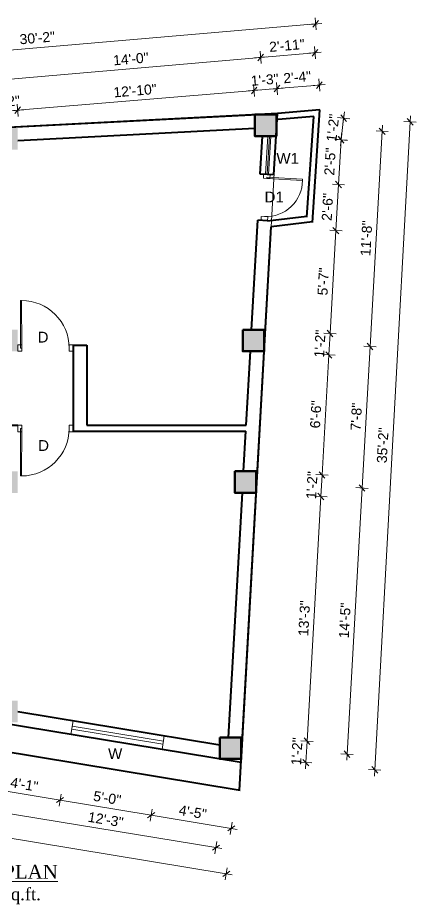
# Model space of a CAD drawing. Header units: inches. Extents: x -14619 to 1971361, y -855114 to -978.
# Drawn here: x 23099 to 23358, y -5102 to -4525 of the extents above; entities that cross this region are included whole.
import ezdxf

# ---------------------------------------------------------------- set-up
doc = ezdxf.new("R2010")
doc.units = ezdxf.units.IN
doc.header["$LTSCALE"] = 0.5
doc.header["$MEASUREMENT"] = 0
doc.header["$PDMODE"] = 66
for name, color, linetype, lineweight in [('COLUMN', 8, 'Continuous', 50), ('DIM', 180, 'Continuous', 5), ('HACTH', 8, 'Continuous', 5), ('TEXT', 220, 'Continuous', 9), ('Toilet', 7, 'Continuous', 25), ('wall', 20, 'Continuous', 40), ('Win frame', 132, 'Continuous', 15), ('window', 6, 'Continuous', 13)]:
    doc.layers.add(name, color=color, linetype=linetype, lineweight=lineweight)
doc.styles.add('arial', font='arial.ttf')
doc.dimstyles.new('1 96', dxfattribs={"dimtxt": 6.5, "dimasz": 4, "dimexe": 0, "dimexo": 0, "dimgap": 3, "dimtad": 1, "dimdec": 0, "dimzin": 11, "dimdsep": 46, "dimlunit": 3, "dimtxsty": 'arial', "dimblk": 'oblique', "dimcen": 4, "dimse1": 1, "dimse2": 1, "dimclrd": 256, "dimclre": 256, "dimclrt": 256, "dimadec": 0, "dimazin": 0, "dimtfac": 1, "dimtdec": 0, "dimtix": 1, "dimtmove": 0, "dimatfit": 3, "dimldrblk": 'Arrow2', "dimfxl": 1, "dimtolj": 1, "dimtzin": 0, "dimlwd": -1, "dimlwe": 9, "dimarcsym": 0})

# ---------------------------------------------------------------- blocks, each defined once
blk = doc.blocks.new('door')
at = {"layer": 'window', "ltscale": 0.002}
for p, q in [((-100562.66, -53980.34), (-100562.65, -53949.5)), ((-100561.8, -53949.5), (-100562.65, -53949.5)), ((-100561.81, -53980.35), (-100561.8, -53949.5)), ((-100561.81, -53980.35), (-100562.66, -53980.35))]:
    blk.add_line(p, q, dxfattribs=at)
for points in [[(-100596.09, -53982.49), (-100593.52, -53982.49), (-100593.52, -53978.2), (-100596.09, -53978.2)], [(-100560.09, -53982.49), (-100562.66, -53982.49), (-100562.66, -53978.2), (-100560.09, -53978.2)]]:
    blk.add_lwpolyline(points, close=True, dxfattribs=at)
blk.add_arc((-100562.66, -53980.36), 30.86, 89.97932, 179.97932, dxfattribs=at)
blk = doc.blocks.new('oblique')
at = {"lineweight": 9}
for p, q in [((1, 0), (-1, 0)), ((-0.5, -0.5), (0.5, 0.5)), ((0, 1), (0, -1))]:
    blk.add_line(p, q, dxfattribs=at)
blk = doc.blocks.new('*D1140')
at = {"layer": 'Defpoints', "color": 0, "transparency": 16777216}
for p in [(23085.35, -4983.27), (23133.91, -4991.28), (23126.88, -5033.91)]:
    blk.add_point(p, dxfattribs=at)
at = {"layer": 'DIM', "transparency": 16777216}
blk.add_line((23078.32, -5025.9), (23126.88, -5033.91), dxfattribs=at)
at = {"layer": 'DIM', "transparency": 16777216, "xscale": 4, "yscale": 4, "zscale": 4}
for p, rotation in [((23078.32, -5025.9), 170.6334039608077), ((23126.88, -5033.91), 350.6334039608077)]:
    blk.add_blockref('oblique', p, dxfattribs=dict(at, rotation=rotation))
at = {"layer": 'DIM', "transparency": 16777216, "insert": (23103.62, -5023.73), "char_height": 6.5, "attachment_point": 5, "rotation": 350.6334, "style": 'arial'}
blk.add_mtext('\\A1;4\'-1"', dxfattribs=at)
blk = doc.blocks.new('_Oblique')
at = {"color": 0, "linetype": 'ByBlock', "lineweight": -2}
blk.add_line((-0.5, -0.5), (0.5, 0.5), dxfattribs=at)
blk = doc.blocks.new('Arrow2')
for p, q in [((-4.1, 0.75), (-3.08, 0)), ((0, 0), (-4.1, 0.75)), ((-3.08, 0), (-4.1, -0.75)), ((-4.1, -0.75), (0, 0))]:
    blk.add_line(p, q)
blk.add_solid([(-4.1, 0.75), (0, 0), (-3.08, 0), (-4.1, -0.75)])
blk = doc.blocks.new('*D1141')
at = {"layer": 'Defpoints', "color": 0, "transparency": 16777216}
for p in [(23133.91, -4991.28), (23193.11, -5001.04), (23186.08, -5043.68)]:
    blk.add_point(p, dxfattribs=at)
at = {"layer": 'DIM', "transparency": 16777216}
blk.add_line((23126.88, -5033.91), (23186.08, -5043.68), dxfattribs=at)
at = {"layer": 'DIM', "transparency": 16777216, "xscale": 4, "yscale": 4, "zscale": 4}
for p, rotation in [((23126.88, -5033.91), 170.6334039608077), ((23186.08, -5043.68), 350.6334039608077)]:
    blk.add_blockref('oblique', p, dxfattribs=dict(at, rotation=rotation))
at = {"layer": 'DIM', "transparency": 16777216, "insert": (23157.51, -5032.56), "char_height": 6.5, "attachment_point": 5, "rotation": 350.6334, "style": 'arial'}
blk.add_mtext('\\A1;5\'-0"', dxfattribs=at)
blk = doc.blocks.new('*D1142')
at = {"layer": 'Defpoints', "color": 0, "transparency": 16777216}
for p in [(23193.11, -5001.04), (23244.13, -5015.58), (23238.08, -5052.26)]:
    blk.add_point(p, dxfattribs=at)
at = {"layer": 'DIM', "transparency": 16777216}
blk.add_line((23186.08, -5043.68), (23238.08, -5052.26), dxfattribs=at)
at = {"layer": 'DIM', "transparency": 16777216, "xscale": 4, "yscale": 4, "zscale": 4}
for p, rotation in [((23186.08, -5043.68), 170.6334039608077), ((23238.08, -5052.26), 350.6334039608077)]:
    blk.add_blockref('oblique', p, dxfattribs=dict(at, rotation=rotation))
at = {"layer": 'DIM', "transparency": 16777216, "insert": (23213.1, -5041.75), "char_height": 6.5, "attachment_point": 5, "rotation": 350.6334, "style": 'arial'}
blk.add_mtext('\\A1;4\'-5"', dxfattribs=at)
blk = doc.blocks.new('*D1143')
at = {"layer": 'Defpoints', "color": 0, "transparency": 16777216}
for p in [(23092.35, -4983.27), (23237.6, -5007.17), (23082.87, -5040.87)]:
    blk.add_point(p, dxfattribs=at)
at = {"layer": 'DIM', "transparency": 16777216}
blk.add_line((23228.12, -5064.77), (23082.87, -5040.87), dxfattribs=at)
at = {"layer": 'DIM', "transparency": 16777216, "xscale": 4, "yscale": 4, "zscale": 4}
for p, rotation in [((23082.87, -5040.87), 170.6544011370747), ((23228.12, -5064.77), 350.6544011370747)]:
    blk.add_blockref('oblique', p, dxfattribs=dict(at, rotation=rotation))
at = {"layer": 'DIM', "transparency": 16777216, "insert": (23156.52, -5046.59), "char_height": 6.5, "attachment_point": 5, "rotation": 350.6544, "style": 'arial'}
blk.add_mtext('\\A1;12\'-3"', dxfattribs=at)
blk = doc.blocks.new('*D1146')
at = {"layer": 'Defpoints', "color": 0, "transparency": 16777216}
for p in [(22907.45, -4972.08), (22898.5, -5026.32), (23243.79, -5027.56)]:
    blk.add_point(p, dxfattribs=at)
at = {"layer": 'DIM', "transparency": 16777216}
blk.add_line((23234.84, -5081.8), (22898.5, -5026.32), dxfattribs=at)
at = {"layer": 'DIM', "transparency": 16777216, "xscale": 4, "yscale": 4, "zscale": 4}
for p, rotation in [((22898.5, -5026.32), 170.6334039608231), ((23234.84, -5081.8), 350.6334039608232)]:
    blk.add_blockref('oblique', p, dxfattribs=dict(at, rotation=rotation))
at = {"layer": 'DIM', "transparency": 16777216, "insert": (23067.7, -5047.82), "char_height": 6.5, "attachment_point": 5, "rotation": 350.6334, "style": 'arial'}
blk.add_mtext('\\A1;28\'-5"', dxfattribs=at)
blk = doc.blocks.new('*D999')
at = {"layer": 'Defpoints', "color": 0, "transparency": 16777216}
for p in [(23267.77, -4571.48), (23268.49, -4580.13), (23295.97, -4577.83)]:
    blk.add_point(p, dxfattribs=at)
at = {"layer": 'DIM', "transparency": 16777216}
blk.add_line((23295.25, -4569.18), (23267.77, -4571.48), dxfattribs=at)
at = {"layer": 'DIM', "transparency": 16777216, "xscale": 4, "yscale": 4, "zscale": 4}
for p, rotation in [((23267.77, -4571.48), 184.7900407609894), ((23295.25, -4569.18), 4.790040760989429)]:
    blk.add_blockref('oblique', p, dxfattribs=dict(at, rotation=rotation))
at = {"layer": 'DIM', "transparency": 16777216, "insert": (23280.98, -4564.09), "char_height": 6.5, "attachment_point": 5, "rotation": 4.79004, "style": 'arial'}
blk.add_mtext('\\A1;2\'-4"', dxfattribs=at)
blk = doc.blocks.new('*D1000')
at = {"layer": 'Defpoints', "color": 0, "transparency": 16777216}
for p in [(23252.98, -4572.72), (23268.49, -4580.13), (23253.66, -4580.9)]:
    blk.add_point(p, dxfattribs=at)
at = {"layer": 'DIM', "transparency": 16777216}
for p, q in [((23252.98, -4572.72), (23248.99, -4573.06)), ((23267.77, -4571.48), (23252.98, -4572.72)), ((23267.77, -4571.48), (23271.75, -4571.15))]:
    blk.add_line(p, q, dxfattribs=at)
at = {"layer": 'DIM', "transparency": 16777216, "xscale": 4, "yscale": 4, "zscale": 4}
for p, rotation in [((23252.98, -4572.72), 4.790040760971511), ((23267.77, -4571.48), 184.7900407609715)]:
    blk.add_blockref('oblique', p, dxfattribs=dict(at, rotation=rotation))
at = {"layer": 'DIM', "transparency": 16777216, "insert": (23259.84, -4565.8), "char_height": 6.5, "attachment_point": 5, "rotation": 4.79004, "style": 'arial'}
blk.add_mtext('\\A1;1\'-3"', dxfattribs=at)
blk = doc.blocks.new('*D1001')
at = {"layer": 'Defpoints', "color": 0, "transparency": 16777216}
for p in [(23099.26, -4585.6), (23253.66, -4580.9), (23099.6, -4589.64)]:
    blk.add_point(p, dxfattribs=at)
at = {"layer": 'DIM', "transparency": 16777216}
blk.add_line((23252.98, -4572.72), (23099.26, -4585.6), dxfattribs=at)
at = {"layer": 'DIM', "transparency": 16777216, "xscale": 4, "yscale": 4, "zscale": 4}
for p, rotation in [((23252.98, -4572.72), 4.790040760971524), ((23099.26, -4585.6), 184.7900407609715)]:
    blk.add_blockref('oblique', p, dxfattribs=dict(at, rotation=rotation))
at = {"layer": 'DIM', "transparency": 16777216, "insert": (23175.59, -4572.87), "char_height": 6.5, "attachment_point": 5, "rotation": 4.79004, "style": 'arial'}
blk.add_mtext('\\A1;12\'-10"', dxfattribs=at)
blk = doc.blocks.new('*D1002')
at = {"layer": 'Defpoints', "color": 0, "transparency": 16777216}
for p in [(23085.36, -4586.77), (23085.6, -4589.64), (23099.6, -4589.64)]:
    blk.add_point(p, dxfattribs=at)
at = {"layer": 'DIM', "transparency": 16777216}
for p, q in [((23099.26, -4585.6), (23085.36, -4586.77)), ((23099.26, -4585.6), (23103.25, -4585.27)), ((23085.36, -4586.77), (23081.37, -4587.1))]:
    blk.add_line(p, q, dxfattribs=at)
at = {"layer": 'DIM', "transparency": 16777216, "xscale": 4, "yscale": 4, "zscale": 4}
for p, rotation in [((23085.36, -4586.77), 4.790040760971511), ((23099.26, -4585.6), 184.7900407609715)]:
    blk.add_blockref('oblique', p, dxfattribs=dict(at, rotation=rotation))
at = {"layer": 'DIM', "transparency": 16777216, "insert": (23091.79, -4579.94), "char_height": 6.5, "attachment_point": 5, "rotation": 4.79004, "style": 'arial'}
blk.add_mtext('\\A1;1\'-2"', dxfattribs=at)
blk = doc.blocks.new('*D1069')
at = {"layer": 'Defpoints', "color": 0, "transparency": 16777216}
for p in [(23257.19, -4551.24), (23295.73, -4585.29), (23260.42, -4588.36)]:
    blk.add_point(p, dxfattribs=at)
at = {"layer": 'DIM', "transparency": 16777216}
blk.add_line((23292.49, -4548.17), (23257.19, -4551.24), dxfattribs=at)
at = {"layer": 'DIM', "transparency": 16777216, "xscale": 4, "yscale": 4, "zscale": 4}
for p, rotation in [((23292.49, -4548.17), 4.975038053390337), ((23257.19, -4551.24), 184.9750380533903)]:
    blk.add_blockref('oblique', p, dxfattribs=dict(at, rotation=rotation))
at = {"layer": 'DIM', "transparency": 16777216, "insert": (23274.3, -4543.47), "char_height": 6.5, "attachment_point": 5, "rotation": 4.97504, "style": 'arial'}
blk.add_mtext('\\A1;2\'-11"', dxfattribs=at)
blk = doc.blocks.new('*D1070')
at = {"layer": 'Defpoints', "color": 0, "transparency": 16777216}
for p in [(23089.63, -4565.83), (23260.42, -4588.36), (23092.35, -4597.1)]:
    blk.add_point(p, dxfattribs=at)
at = {"layer": 'DIM', "transparency": 16777216}
blk.add_line((23257.19, -4551.24), (23089.63, -4565.83), dxfattribs=at)
at = {"layer": 'DIM', "transparency": 16777216, "xscale": 4, "yscale": 4, "zscale": 4}
for p, rotation in [((23257.19, -4551.24), 4.975038053404806), ((23089.63, -4565.83), 184.9750380534048)]:
    blk.add_blockref('oblique', p, dxfattribs=dict(at, rotation=rotation))
at = {"layer": 'DIM', "transparency": 16777216, "insert": (23172.86, -4552.24), "char_height": 6.5, "attachment_point": 5, "rotation": 4.97504, "style": 'arial'}
blk.add_mtext('\\A1;14\'-0"', dxfattribs=at)
blk = doc.blocks.new('*D1005')
at = {"layer": 'Defpoints', "color": 0, "transparency": 16777216}
for p in [(23292.88, -4529.43), (23297.28, -4580.71), (22936.76, -4611.62)]:
    blk.add_point(p, dxfattribs=at)
at = {"layer": 'DIM', "transparency": 16777216}
blk.add_line((22932.37, -4560.35), (23292.88, -4529.43), dxfattribs=at)
at = {"layer": 'DIM', "transparency": 16777216, "xscale": 4, "yscale": 4, "zscale": 4}
for p, rotation in [((23292.88, -4529.43), 4.901622646128566), ((22932.37, -4560.35), 184.9016226461285)]:
    blk.add_blockref('oblique', p, dxfattribs=dict(at, rotation=rotation))
at = {"layer": 'DIM', "transparency": 16777216, "insert": (23112.08, -4538.59), "char_height": 6.5, "attachment_point": 5, "rotation": 4.90162, "style": 'arial'}
blk.add_mtext('\\A1;30\'-2"', dxfattribs=at)
blk = doc.blocks.new('*D1027')
at = {"layer": 'Defpoints', "color": 0, "transparency": 16777216}
for p in [(23267.42, -4595.36), (23259.53, -4735.23), (23328.28, -4739.1)]:
    blk.add_point(p, dxfattribs=at)
at = {"layer": 'DIM', "transparency": 16777216}
blk.add_line((23336.16, -4599.23), (23328.28, -4739.1), dxfattribs=at)
at = {"layer": 'DIM', "transparency": 16777216, "xscale": 4, "yscale": 4, "zscale": 4}
for p, rotation in [((23336.16, -4599.23), 86.77352045446462), ((23328.28, -4739.1), 266.7735204544646)]:
    blk.add_blockref('oblique', p, dxfattribs=dict(at, rotation=rotation))
at = {"layer": 'DIM', "transparency": 16777216, "insert": (23325.91, -4668.81), "char_height": 6.5, "attachment_point": 5, "rotation": 86.77352, "style": 'arial'}
blk.add_mtext('\\A1;11\'-8"', dxfattribs=at)
blk = doc.blocks.new('*D1028')
at = {"layer": 'Defpoints', "color": 0, "transparency": 16777216}
for p in [(23259.53, -4735.23), (23254.35, -4827.19), (23323.09, -4831.06)]:
    blk.add_point(p, dxfattribs=at)
at = {"layer": 'DIM', "transparency": 16777216}
blk.add_line((23328.28, -4739.1), (23323.09, -4831.06), dxfattribs=at)
at = {"layer": 'DIM', "transparency": 16777216, "xscale": 4, "yscale": 4, "zscale": 4}
for p, rotation in [((23328.28, -4739.1), 86.77352045471984), ((23323.09, -4831.06), 266.7735204547198)]:
    blk.add_blockref('oblique', p, dxfattribs=dict(at, rotation=rotation))
at = {"layer": 'DIM', "transparency": 16777216, "insert": (23319.38, -4784.73), "char_height": 6.5, "attachment_point": 5, "rotation": 86.77352, "style": 'arial'}
blk.add_mtext('\\A1;7\'-8"', dxfattribs=at)
blk = doc.blocks.new('*D1029')
at = {"layer": 'Defpoints', "color": 0, "transparency": 16777216}
for p in [(23254.35, -4827.19), (23244.6, -5000.17), (23313.34, -5004.04)]:
    blk.add_point(p, dxfattribs=at)
at = {"layer": 'DIM', "transparency": 16777216}
blk.add_line((23323.09, -4831.06), (23313.34, -5004.04), dxfattribs=at)
at = {"layer": 'DIM', "transparency": 16777216, "xscale": 4, "yscale": 4, "zscale": 4}
for p, rotation in [((23323.09, -4831.06), 86.77352045471984), ((23313.34, -5004.04), 266.7735204547198)]:
    blk.add_blockref('oblique', p, dxfattribs=dict(at, rotation=rotation))
at = {"layer": 'DIM', "transparency": 16777216, "insert": (23311.91, -4917.2), "char_height": 6.5, "attachment_point": 5, "rotation": 86.77352, "style": 'arial'}
blk.add_mtext('\\A1;14\'-5"', dxfattribs=at)
blk = doc.blocks.new('*D1030')
at = {"layer": 'Defpoints', "color": 0, "transparency": 16777216}
for p in [(23267.42, -4602.36), (23309.43, -4604.73), (23265.77, -4631.46)]:
    blk.add_point(p, dxfattribs=at)
at = {"layer": 'DIM', "transparency": 16777216}
blk.add_line((23307.79, -4633.83), (23309.43, -4604.73), dxfattribs=at)
at = {"layer": 'DIM', "transparency": 16777216, "xscale": 4, "yscale": 4, "zscale": 4}
for p, rotation in [((23309.43, -4604.73), 86.7697406827866), ((23307.79, -4633.83), 266.7697406827866)]:
    blk.add_blockref('oblique', p, dxfattribs=dict(at, rotation=rotation))
at = {"layer": 'DIM', "transparency": 16777216, "insert": (23302.3, -4618.92), "char_height": 6.5, "attachment_point": 5, "rotation": 86.76974, "style": 'arial'}
blk.add_mtext('\\A1;2\'-5"', dxfattribs=at)
blk = doc.blocks.new('*D1031')
at = {"layer": 'Defpoints', "color": 0, "transparency": 16777216}
for p in [(23265.77, -4631.46), (23264.09, -4661.41), (23306.1, -4663.78)]:
    blk.add_point(p, dxfattribs=at)
at = {"layer": 'DIM', "transparency": 16777216}
blk.add_line((23307.79, -4633.83), (23306.1, -4663.78), dxfattribs=at)
at = {"layer": 'DIM', "transparency": 16777216, "xscale": 4, "yscale": 4, "zscale": 4}
for p, rotation in [((23307.79, -4633.83), 86.76974068249848), ((23306.1, -4663.78), 266.7697406824985)]:
    blk.add_blockref('oblique', p, dxfattribs=dict(at, rotation=rotation))
at = {"layer": 'DIM', "transparency": 16777216, "insert": (23300.64, -4648.45), "char_height": 6.5, "attachment_point": 5, "rotation": 86.76974, "style": 'arial'}
blk.add_mtext('\\A1;2\'-6"', dxfattribs=at)
blk = doc.blocks.new('*D1032')
at = {"layer": 'Defpoints', "color": 0, "transparency": 16777216}
for p in [(23264.09, -4661.41), (23259.53, -4728.23), (23302.33, -4730.64)]:
    blk.add_point(p, dxfattribs=at)
at = {"layer": 'DIM', "transparency": 16777216}
blk.add_line((23306.1, -4663.78), (23302.33, -4730.64), dxfattribs=at)
at = {"layer": 'DIM', "transparency": 16777216, "xscale": 4, "yscale": 4, "zscale": 4}
for p, rotation in [((23306.1, -4663.78), 86.76974068249848), ((23302.33, -4730.64), 266.7697406824985)]:
    blk.add_blockref('oblique', p, dxfattribs=dict(at, rotation=rotation))
at = {"layer": 'DIM', "transparency": 16777216, "insert": (23297.92, -4696.86), "char_height": 6.5, "attachment_point": 5, "rotation": 86.76974, "style": 'arial'}
blk.add_mtext('\\A1;5\'-7"', dxfattribs=at)
blk = doc.blocks.new('*D1033')
at = {"layer": 'Defpoints', "color": 0, "transparency": 16777216}
for p in [(23259.53, -4728.23), (23259.53, -4742.23), (23301.54, -4744.6)]:
    blk.add_point(p, dxfattribs=at)
at = {"layer": 'DIM', "transparency": 16777216}
for p, q in [((23302.33, -4730.64), (23302.55, -4726.65)), ((23302.33, -4730.64), (23301.54, -4744.6)), ((23301.54, -4744.6), (23301.31, -4748.59))]:
    blk.add_line(p, q, dxfattribs=at)
at = {"layer": 'DIM', "transparency": 16777216, "xscale": 4, "yscale": 4, "zscale": 4}
for p, rotation in [((23302.33, -4730.64), 266.7697406824985), ((23301.54, -4744.6), 86.76974068249848)]:
    blk.add_blockref('oblique', p, dxfattribs=dict(at, rotation=rotation))
at = {"layer": 'DIM', "transparency": 16777216, "insert": (23295.68, -4737.27), "char_height": 6.5, "attachment_point": 5, "rotation": 86.76974, "style": 'arial'}
blk.add_mtext('\\A1;1\'-2"', dxfattribs=at)
blk = doc.blocks.new('*D1034')
at = {"layer": 'Defpoints', "color": 0, "transparency": 16777216}
for p in [(23259.53, -4742.23), (23254.35, -4820.19), (23297.13, -4822.6)]:
    blk.add_point(p, dxfattribs=at)
at = {"layer": 'DIM', "transparency": 16777216}
blk.add_line((23301.54, -4744.6), (23297.13, -4822.6), dxfattribs=at)
at = {"layer": 'DIM', "transparency": 16777216, "xscale": 4, "yscale": 4, "zscale": 4}
for p, rotation in [((23301.54, -4744.6), 86.76974068249848), ((23297.13, -4822.6), 266.7697406824985)]:
    blk.add_blockref('oblique', p, dxfattribs=dict(at, rotation=rotation))
at = {"layer": 'DIM', "transparency": 16777216, "insert": (23293.03, -4783.24), "char_height": 6.5, "attachment_point": 5, "rotation": 86.76974, "style": 'arial'}
blk.add_mtext('\\A1;6\'-6"', dxfattribs=at)
blk = doc.blocks.new('*D1035')
at = {"layer": 'Defpoints', "color": 0, "transparency": 16777216}
for p in [(23254.35, -4820.19), (23254.35, -4834.19), (23296.35, -4836.56)]:
    blk.add_point(p, dxfattribs=at)
at = {"layer": 'DIM', "transparency": 16777216}
for p, q in [((23297.13, -4822.6), (23297.36, -4818.61)), ((23297.13, -4822.6), (23296.35, -4836.56)), ((23296.35, -4836.56), (23296.12, -4840.55))]:
    blk.add_line(p, q, dxfattribs=at)
at = {"layer": 'DIM', "transparency": 16777216, "xscale": 4, "yscale": 4, "zscale": 4}
for p, rotation in [((23297.13, -4822.6), 266.7697406824985), ((23296.35, -4836.56), 86.76974068249848)]:
    blk.add_blockref('oblique', p, dxfattribs=dict(at, rotation=rotation))
at = {"layer": 'DIM', "transparency": 16777216, "insert": (23290.49, -4829.23), "char_height": 6.5, "attachment_point": 5, "rotation": 86.76974, "style": 'arial'}
blk.add_mtext('\\A1;1\'-2"', dxfattribs=at)
blk = doc.blocks.new('*D1036')
at = {"layer": 'Defpoints', "color": 0, "transparency": 16777216}
for p in [(23254.35, -4834.19), (23244.6, -4993.17), (23287.37, -4995.58)]:
    blk.add_point(p, dxfattribs=at)
at = {"layer": 'DIM', "transparency": 16777216}
blk.add_line((23296.35, -4836.56), (23287.37, -4995.58), dxfattribs=at)
at = {"layer": 'DIM', "transparency": 16777216, "xscale": 4, "yscale": 4, "zscale": 4}
for p, rotation in [((23296.35, -4836.56), 86.76974068249848), ((23287.37, -4995.58), 266.7697406824985)]:
    blk.add_blockref('oblique', p, dxfattribs=dict(at, rotation=rotation))
at = {"layer": 'DIM', "transparency": 16777216, "insert": (23285.55, -4915.72), "char_height": 6.5, "attachment_point": 5, "rotation": 86.76974, "style": 'arial'}
blk.add_mtext('\\A1;13\'-3"', dxfattribs=at)
blk = doc.blocks.new('*D1037')
at = {"layer": 'Defpoints', "color": 0, "transparency": 16777216}
for p in [(23244.6, -4993.17), (23244.6, -5007.17), (23286.58, -5009.54)]:
    blk.add_point(p, dxfattribs=at)
at = {"layer": 'DIM', "transparency": 16777216}
for p, q in [((23287.37, -4995.58), (23287.6, -4991.59)), ((23287.37, -4995.58), (23286.58, -5009.54)), ((23286.58, -5009.54), (23286.36, -5013.53))]:
    blk.add_line(p, q, dxfattribs=at)
at = {"layer": 'DIM', "transparency": 16777216, "xscale": 4, "yscale": 4, "zscale": 4}
for p, rotation in [((23287.37, -4995.58), 266.7697406824985), ((23286.58, -5009.54), 86.76974068249848)]:
    blk.add_blockref('oblique', p, dxfattribs=dict(at, rotation=rotation))
at = {"layer": 'DIM', "transparency": 16777216, "insert": (23280.73, -5002.21), "char_height": 6.5, "attachment_point": 5, "rotation": 86.76974, "style": 'arial'}
blk.add_mtext('\\A1;1\'-2"', dxfattribs=at)
blk = doc.blocks.new('*D1038')
at = {"layer": 'Defpoints', "color": 0, "transparency": 16777216}
for p in [(23267.42, -4588.36), (23354.33, -4593.09), (23244.47, -5009.51)]:
    blk.add_point(p, dxfattribs=at)
at = {"layer": 'DIM', "transparency": 16777216}
blk.add_line((23331.39, -5014.25), (23354.33, -4593.09), dxfattribs=at)
at = {"layer": 'DIM', "transparency": 16777216, "xscale": 4, "yscale": 4, "zscale": 4}
for p, rotation in [((23354.33, -4593.09), 86.88119025797543), ((23331.39, -5014.25), 266.8811902579754)]:
    blk.add_blockref('oblique', p, dxfattribs=dict(at, rotation=rotation))
at = {"layer": 'DIM', "transparency": 16777216, "insert": (23336.55, -4803.33), "char_height": 6.5, "attachment_point": 5, "rotation": 86.88119, "style": 'arial'}
blk.add_mtext('\\A1;35\'-2"', dxfattribs=at)
blk = doc.blocks.new('*D1054')
at = {"layer": 'Defpoints', "color": 0, "transparency": 16777216}
for p in [(23311.02, -4590.66), (23311.15, -4590.68), (23309.43, -4604.73)]:
    blk.add_point(p, dxfattribs=at)
at = {"layer": 'DIM', "transparency": 16777216}
for p, q in [((23309.56, -4604.74), (23311.15, -4590.68)), ((23311.15, -4590.68), (23311.6, -4586.7)), ((23309.56, -4604.74), (23309.11, -4608.72))]:
    blk.add_line(p, q, dxfattribs=at)
at = {"layer": 'DIM', "transparency": 16777216, "xscale": 4, "yscale": 4, "zscale": 4}
for p, rotation in [((23311.15, -4590.68), 263.5563985120214), ((23309.56, -4604.74), 83.55639851202146)]:
    blk.add_blockref('oblique', p, dxfattribs=dict(at, rotation=rotation))
at = {"layer": 'DIM', "transparency": 16777216, "insert": (23304.13, -4597.01), "char_height": 6.5, "attachment_point": 5, "rotation": 83.5564, "style": 'arial'}
blk.add_mtext('\\A1;1\'-2"', dxfattribs=at)

msp = doc.modelspace()

# ---------------------------------------------------------------- hatches: boundary and pattern name
at = {"layer": 'HACTH'}
h = msp.add_hatch(color=256, dxfattribs=at)
h.dxf.hatch_style = 1
h.paths.add_polyline_path([(22948.35, -4944.36), (22934.35, -4944.36), (22934.35, -4958.36), (22948.35, -4958.36)])
h.paths.add_polyline_path([(23099.35, -4969.27), (23085.35, -4969.27), (23085.35, -4983.27), (23099.35, -4983.27)])
h.paths.add_polyline_path([(23244.6, -4993.17), (23230.6, -4993.17), (23230.6, -5007.17), (23244.6, -5007.17)])
h.paths.add_polyline_path([(23254.35, -4820.19), (23240.35, -4820.19), (23240.35, -4834.19), (23254.35, -4834.19)])
h.paths.add_polyline_path([(23099.35, -4820.23), (23085.35, -4820.23), (23085.35, -4834.23), (23099.35, -4834.23)])
h.paths.add_polyline_path([(22948.35, -4820.23), (22934.35, -4820.23), (22934.35, -4834.23), (22948.35, -4834.23), (22948.35, -4829.94)])
h.paths.add_polyline_path([(23259.53, -4728.23), (23245.53, -4728.23), (23245.53, -4742.23), (23259.53, -4742.23)])
h.paths.add_polyline_path([(23099.35, -4728.23), (23085.35, -4728.23), (23085.35, -4742.23), (23099.35, -4742.23)])
h.paths.add_polyline_path([(22948.42, -4728.23), (22934.42, -4728.23), (22934.42, -4742.23), (22948.42, -4742.23)])
h.paths.add_polyline_path([(22948.42, -4604.94), (22934.42, -4604.94), (22934.42, -4618.94), (22948.42, -4618.94)])
h.paths.add_polyline_path([(23099.35, -4597.1), (23085.35, -4597.1), (23085.35, -4611.1), (23099.35, -4611.1)])
h.paths.add_polyline_path([(23267.42, -4588.36), (23253.42, -4588.36), (23253.42, -4602.36), (23267.33, -4602.36), (23267.42, -4600.99)])

# ---------------------------------------------------------------- linework, layer by layer
at = {"layer": 'COLUMN'}
for points in [[(23253.42, -4588.36), (23267.42, -4588.36), (23267.42, -4602.36), (23253.42, -4602.36)], [(23245.53, -4728.23), (23259.53, -4728.23), (23259.53, -4742.23), (23245.53, -4742.23)], [(23240.35, -4820.19), (23254.35, -4820.19), (23254.35, -4834.19), (23240.35, -4834.19)], [(23230.6, -4993.17), (23244.6, -4993.17), (23244.6, -5007.17), (23230.6, -5007.17)]]:
    msp.add_lwpolyline(points, close=True, dxfattribs=at)
at = {"layer": 'DIM'}
msp.add_lwpolyline([(22934.35, -4604.95), (22934.42, -4742.23), (22944.42, -4742.23), (22944.42, -4820.23), (22934.35, -4820.23), (22934.35, -4834.23), (23085.35, -4834.23), (23085.35, -4983.27), (23244.47, -5009.51), (23264.09, -4661.41), (23268.25, -4587.59)], close=True, dxfattribs=at)
at = {"layer": 'Toilet'}
for p, q in [((23265.77, -4627.52), (23268.25, -4587.59)), ((23257.45, -4657.1), (23261.45, -4657.32)), ((23257.45, -4657.1), (23261.45, -4657.32)), ((23245.53, -4742.23), (23250.94, -4742.23)), ((23240.35, -4820.19), (23241.11, -4820.19))]:
    msp.add_line(p, q, dxfattribs=at)
at = {"layer": 'wall'}
for p, q in [((23295.73, -4585.29), (23268.25, -4587.59)), ((23290.97, -4658.52), (23295.73, -4585.29)), ((22934.35, -4604.95), (23268.25, -4587.59)), ((23291.69, -4589.64), (23268.58, -4591.57)), ((23287.21, -4654.95), (23291.69, -4589.64)), ((23253.42, -4597.37), (23099.35, -4605.38)), ((23256.79, -4627.01), (23258.4, -4602.36)), ((23265.77, -4627.52), (23256.79, -4627.01)), ((23287.23, -4654.58), (23261.73, -4657.67)), ((23251.31, -4728.23), (23255.32, -4656.98)), ((23261.73, -4657.34), (23255.32, -4656.98)), ((23261.73, -4657.34), (23261.73, -4657.67)), ((23291, -4658.15), (23264.09, -4661.41)), ((23244.47, -5009.51), (23264.09, -4661.41)), ((23135.35, -4738.23), (23135.35, -4794.23)), ((23135.35, -4738.23), (23144.35, -4738.23)), ((23144.35, -4738.23), (23144.35, -4790.23)), ((23247.81, -4790.23), (23250.52, -4742.23)), ((23094.35, -4790.23), (23099.35, -4790.23)), ((23144.35, -4790.23), (23247.81, -4790.23)), ((23135.35, -4794.23), (23247.59, -4794.23)), ((23246.12, -4820.23), (23247.59, -4794.23)), ((23236.38, -4993.17), (23245.33, -4834.23)), ((23244.47, -5009.51), (22907.45, -4953.92)), ((23243.79, -5027.56), (22907.45, -4972.08)), ((23230.6, -4998.1), (23099.35, -4976.45))]:
    msp.add_line(p, q, dxfattribs=at)
for points in [[(23265.77, -4627.52), (23268.25, -4587.59), (22934.35, -4604.95)], [(23243.46, -5027.51), (23264.09, -4661.41)]]:
    msp.add_lwpolyline(points, dxfattribs=at)
at = {"layer": 'Win frame'}
for p, q in [((23260.28, -4627.21), (23261.91, -4602.36)), ((23261.51, -4627.21), (23262.91, -4602.36)), ((23262.28, -4627.32), (23263.91, -4602.36)), ((23135.38, -4982.4), (23133.91, -4991.28)), ((23193.68, -4997.59), (23134.48, -4987.82)), ((23194.01, -4995.61), (23134.81, -4985.85)), ((23194.58, -4992.16), (23193.11, -5001.04))]:
    msp.add_line(p, q, dxfattribs=at)
at = {"layer": 'window', "ltscale": 0.002}
for p, q in [((23261.19, -4628.98), (23261.14, -4629.83)), ((23261.14, -4629.83), (23284.35, -4631.13)), ((23261.19, -4628.98), (23284.4, -4630.28)), ((23284.4, -4630.28), (23284.35, -4631.13))]:
    msp.add_line(p, q, dxfattribs=at)
for points in [[(23259.14, -4627.15), (23259, -4629.71), (23263.28, -4629.96), (23263.42, -4627.39)], [(23257.45, -4657.1), (23257.6, -4654.53), (23261.88, -4654.77), (23261.73, -4657.34)]]:
    msp.add_lwpolyline(points, close=True, dxfattribs=at)
msp.add_arc((23260.85, -4631.18), 23.5, 267.29598, 0.10625, dxfattribs=at)

# ---------------------------------------------------------------- block references
at = {"xscale": -1}
msp.add_blockref('door', (-77460.74, 49240.26), dxfattribs=at)
at = {"rotation": 180}
msp.add_blockref('door', (-77460.74, -58772.71), dxfattribs=at)

# ---------------------------------------------------------------- texts
at = {"layer": 'TEXT', "char_height": 7, "width": 65, "attachment_point": 5, "style": 'arial'}
for s, insert in [('W1', (23274.79, -4616.83)), ('D1', (23265.99, -4641.95)), ('D', (23115.8, -4733.03)), ('D', (23116.16, -4803.46)), ('W', (23162.68, -5003.78))]:
    msp.add_mtext(s, dxfattribs=dict(at, insert=insert))
at = {"layer": 'TEXT', "ltscale": 5, "insert": (23054.79, -5101.59), "char_height": 8, "width": 228.5039, "attachment_point": 8, "style": 'arial'}
msp.add_mtext('{\\fTimes New Roman|b0|i0|c0|p18;\\H1.125x;\\LSECOND FLOOR PLAN\\P\\H0.8889x;\\lFloor Area 719.56  sq.ft.}', dxfattribs=at)

# ---------------------------------------------------------------- dimensions: what is measured, and where the dimension line sits
at = {"layer": 'DIM'}
for p1, p2, distance, picture, middle in [((22936.76, -4611.62), (23297.28, -4580.71), 51.46, '*D1005', (23112.08, -4538.59)), ((23295.73, -4585.29), (23260.42, -4588.36), -37.26, '*D1069', (23274.3, -4543.47)), ((23295.97, -4577.83), (23268.49, -4580.13), -8.68, '*D999', (23280.98, -4564.09)), ((23244.47, -5009.51), (23267.42, -4588.36), -87.05, '*D1038', (23336.55, -4803.33)), ((23309.43, -4604.73), (23311.02, -4590.66), -0.13, '*D1054', (23304.13, -4597.01)), ((23267.42, -4595.36), (23259.53, -4735.23), 68.85, '*D1027', (23325.91, -4668.81)), ((23265.77, -4631.46), (23267.42, -4602.36), -42.08, '*D1030', (23302.3, -4618.92)), ((23243.79, -5027.56), (22907.45, -4972.08), 54.97, '*D1146', (23067.7, -5047.82)), ((23237.6, -5007.17), (23092.35, -4983.27), 58.38, '*D1143', (23156.52, -5046.59))]:
    dim = msp.add_aligned_dim(p1=p1, p2=p2, distance=distance, dimstyle='1 96', dxfattribs=at)
    dim.commit()
    dim.dimension.update_dxf_attribs({"geometry": picture, "text_midpoint": middle})
for base, p1, p2, angle, picture, middle in [((23089.63, -4565.83), (23260.42, -4588.36), (23092.35, -4597.1), 4.97504, '*D1070', (23172.86, -4552.24)), ((23252.98, -4572.72), (23268.49, -4580.13), (23253.66, -4580.9), 4.79004, '*D1000', (23259.84, -4565.8)), ((23099.26, -4585.6), (23253.66, -4580.9), (23099.6, -4589.64), 4.79004, '*D1001', (23175.59, -4572.87)), ((23085.36, -4586.77), (23099.6, -4589.64), (23085.6, -4589.64), 4.79004, '*D1002', (23091.79, -4579.94)), ((23306.1, -4663.78), (23265.77, -4631.46), (23264.09, -4661.41), 266.76974, '*D1031', (23300.64, -4648.45)), ((23302.33, -4730.64), (23264.09, -4661.41), (23259.53, -4728.23), 266.76974, '*D1032', (23297.92, -4696.86)), ((23301.54, -4744.6), (23259.53, -4728.23), (23259.53, -4742.23), 266.76974, '*D1033', (23295.68, -4737.27)), ((23323.09, -4831.06), (23259.53, -4735.23), (23254.35, -4827.19), 86.77352, '*D1028', (23319.38, -4784.73)), ((23297.13, -4822.6), (23259.53, -4742.23), (23254.35, -4820.19), 266.76974, '*D1034', (23293.03, -4783.24)), ((23296.35, -4836.56), (23254.35, -4820.19), (23254.35, -4834.19), 266.76974, '*D1035', (23290.49, -4829.23)), ((23313.34, -5004.04), (23254.35, -4827.19), (23244.6, -5000.17), 86.77352, '*D1029', (23311.91, -4917.2)), ((23287.37, -4995.58), (23254.35, -4834.19), (23244.6, -4993.17), 266.76974, '*D1036', (23285.55, -4915.72)), ((23126.88, -5033.91), (23085.35, -4983.27), (23133.91, -4991.28), 170.6334, '*D1140', (23103.62, -5023.73)), ((23186.08, -5043.68), (23133.91, -4991.28), (23193.11, -5001.04), 170.6334, '*D1141', (23157.51, -5032.56)), ((23286.58, -5009.54), (23244.6, -4993.17), (23244.6, -5007.17), 266.76974, '*D1037', (23280.73, -5002.21)), ((23238.08, -5052.26), (23193.11, -5001.04), (23244.13, -5015.58), 170.6334, '*D1142', (23213.1, -5041.75))]:
    dim = msp.add_linear_dim(base=base, p1=p1, p2=p2, angle=angle, dimstyle='1 96', override={"dimtmove": 1}, dxfattribs=at)
    dim.commit()
    dim.dimension.update_dxf_attribs({"geometry": picture, "text_midpoint": middle})

doc.saveas('drawing.dxf')
